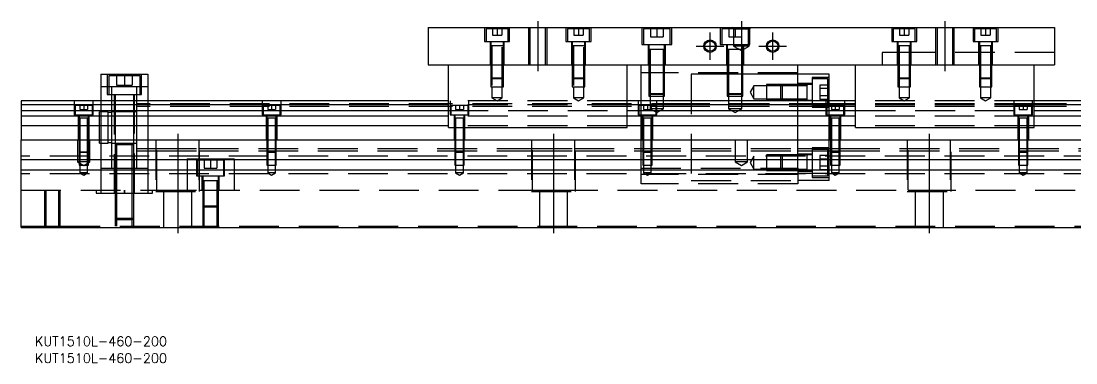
# Model space of a CAD drawing. Extents: x -14 to 669, y -277 to 102.
# Drawn here: x 0 to 336.8, y -276.5 to -167.3 of the extents above; entities that cross this region are included whole.
import ezdxf

# ---------------------------------------------------------------- set-up
doc = ezdxf.new("R2010")
doc.units = 0
doc.linetypes.add('CENTER', pattern=[50.8, 31.75, -6.35, 6.35, -6.35])
doc.linetypes.add('DASHED', pattern=[19.05, 12.7, -6.35])
doc.layers.get('0').update_dxf_attribs({"linetype": 'CONTINUOUS'})
doc.layers.add('CENTER', color=1, linetype='CENTER')
doc.styles.get("Standard").update_dxf_attribs({"font": 'txt.shx', "height": 3, "bigfont": 'bigfont.shx'})

# ---------------------------------------------------------------- blocks, each defined once
blk = doc.blocks.new('*U2')
at = {"color": 7, "linetype": 'CONTINUOUS'}
blk.add_text('KUT1510L-460-200', height=3, dxfattribs=at).set_placement((4.42, -276.51))
blk = doc.blocks.new('*U3')
at = {"color": 7, "linetype": 'CONTINUOUS'}
blk.add_text('KUT1510L-460-200', height=3, dxfattribs=at).set_placement((4.42, -271.11))

msp = doc.modelspace()

# ---------------------------------------------------------------- linework, layer by layer
at = {"color": 7, "linetype": 'CONTINUOUS'}
for p, q in [((130, -169.26), (330, -169.26)), ((130, -169.26), (130, -181.26)), ((330, -169.26), (330, -181.26)), ((201, -176.36), (200.499994, -176.36)), ((201.35, -176.36), (201, -176.36)), ((205, -176.36), (204.65, -176.36)), ((205.500006, -176.36), (205, -176.36)), ((130, -181.26), (330, -181.26)), ((136.5, -201.26), (136.5, -181.26)), ((193.5, -201.26), (193.5, -181.26)), ((198, -192.76), (198, -181.26)), ((248, -192.76), (248, -181.26)), ((266.5, -201.26), (266.5, -181.26)), ((323.5, -201.26), (323.5, -181.26)), ((25.5, -184.26), (25.5, -192.76)), ((25.5, -184.26), (40.5, -184.26)), ((40.5, -184.26), (40.5, -192.76)), ((258, -184.26), (248, -184.26)), ((258, -192.76), (258, -184.26)), ((0, -192.76), (0, -194.012272)), ((136.5, -192.76), (0, -192.76)), ((0, -194.012272), (0, -195.78668)), ((136.5, -194.012272), (0, -194.012272)), ((266.5, -192.76), (193.5, -192.76)), ((266.5, -194.012272), (193.5, -194.012272)), ((251, -192.510006), (251, -192.11)), ((460, -192.76), (323.5, -192.76)), ((460, -194.012272), (323.5, -194.012272)), ((0, -195.78668), (136.5, -195.78668)), ((0, -195.78668), (0, -197.683076)), ((136.5, -197.683076), (0, -197.683076)), ((0, -197.683076), (0, -200.737372)), ((193.5, -195.78668), (266.5, -195.78668)), ((266.5, -197.683076), (193.5, -197.683076)), ((323.5, -195.78668), (460, -195.78668)), ((460, -197.683076), (323.5, -197.683076)), ((0, -200.737372), (0, -205.26)), ((136.5, -200.737372), (0, -200.737372)), ((136.5, -201.26), (193.5, -201.26)), ((266.5, -200.737372), (193.5, -200.737372)), ((266.5, -201.26), (323.5, -201.26)), ((460, -200.737372), (323.5, -200.737372)), ((0, -205.26), (460, -205.26)), ((0, -211.56), (0, -205.26)), ((460, -211.56), (0, -211.56)), ((0, -214.96), (0, -211.56)), ((460, -214.96), (0, -214.96)), ((0, -233.26), (0, -214.96)), ((251, -214.96), (251, -214.61)), ((251, -215.010006), (251, -214.96)), ((0, -233.26), (460, -233.26))]:
    msp.add_line(p, q, dxfattribs=at)
at = {"color": 3, "linetype": 'DASHED'}
for p, q in [((148, -169.26), (148, -173.76)), ((155.5, -169.76), (148.5, -169.76)), ((148.5, -169.76), (148.5, -173.76)), ((150.5, -169.76), (150.5, -171.76)), ((150.5, -171.76), (152, -171.76)), ((152, -169.76), (152, -171.76)), ((152, -171.76), (153.5, -171.76)), ((153.5, -169.76), (153.5, -171.76)), ((155.5, -173.76), (155.5, -169.76)), ((156, -173.76), (156, -169.26)), ((162.000006, -169.26), (162.000006, -181.26)), ((162.5, -169.26), (162.5, -181.26)), ((167.5, -181.26), (167.5, -169.26)), ((167.999994, -181.26), (167.999994, -169.26)), ((174, -169.26), (174, -173.76)), ((181.5, -169.76), (174.5, -169.76)), ((174.5, -169.76), (174.5, -173.76)), ((176.5, -169.76), (176.5, -171.76)), ((176.5, -171.76), (178, -171.76)), ((178, -169.76), (178, -171.76)), ((178, -171.76), (179.5, -171.76)), ((179.5, -169.76), (179.5, -171.76)), ((181.5, -173.76), (181.5, -169.76)), ((182, -173.76), (182, -169.26)), ((198.25, -169.26), (198.25, -174.76)), ((199.5, -169.76), (198.75, -169.76)), ((198.75, -169.76), (198.75, -174.76)), ((206.5, -169.76), (199.5, -169.76)), ((201, -169.76), (201, -172.26)), ((203, -169.76), (203, -171.76)), ((203, -171.76), (203, -172.26)), ((205, -169.76), (205, -172.26)), ((207.25, -169.76), (206.5, -169.76)), ((207.25, -174.76), (207.25, -169.76)), ((207.75, -174.76), (207.75, -169.26)), ((223.25, -169.26), (223.25, -174.76)), ((232.25, -169.76), (223.75, -169.76)), ((223.75, -169.76), (223.75, -174.76)), ((226, -169.76), (226, -172.26)), ((227.5, -169.76), (227, -169.26)), ((227.5, -169.76), (227.5, -175.26)), ((227.5, -169.76), (232.5, -169.76)), ((228, -169.76), (228, -172.26)), ((230, -169.76), (230, -172.26)), ((232.25, -174.76), (232.25, -169.76)), ((232.5, -169.76), (233, -169.26)), ((232.5, -175.26), (232.5, -169.76)), ((232.75, -174.76), (232.75, -169.26)), ((278, -169.26), (278, -173.76)), ((285.5, -169.76), (278.5, -169.76)), ((278.5, -169.76), (278.5, -173.76)), ((280.5, -169.76), (280.5, -171.76)), ((280.5, -171.76), (282, -171.76)), ((282, -169.76), (282, -171.76)), ((282, -171.76), (283.5, -171.76)), ((283.5, -169.76), (283.5, -171.76)), ((285.5, -173.76), (285.5, -169.76)), ((286, -173.76), (286, -169.26)), ((292.000006, -169.26), (292.000006, -181.26)), ((292.5, -169.26), (292.5, -181.26)), ((297.5, -181.26), (297.5, -169.26)), ((297.999994, -181.26), (297.999994, -169.26)), ((304, -169.26), (304, -173.76)), ((311.5, -169.76), (304.5, -169.76)), ((304.5, -169.76), (304.5, -173.76)), ((306.5, -169.76), (306.5, -171.76)), ((306.5, -171.76), (308, -171.76)), ((308, -169.76), (308, -171.76)), ((308, -171.76), (309.5, -171.76)), ((309.5, -169.76), (309.5, -171.76)), ((311.5, -173.76), (311.5, -169.76)), ((312, -173.76), (312, -169.26)), ((148, -173.76), (156, -173.76)), ((149.75, -173.76), (149.75, -181.26)), ((150, -173.76), (150, -175.16)), ((154, -175.16), (154, -173.76)), ((154.25, -181.26), (154.25, -173.76)), ((174, -173.76), (182, -173.76)), ((175.75, -173.76), (175.75, -181.26)), ((176, -173.76), (176, -175.16)), ((180, -175.16), (180, -173.76)), ((180.25, -181.26), (180.25, -173.76)), ((198.25, -174.76), (207.75, -174.76)), ((200.25, -174.76), (200.25, -181.26)), ((200.5, -174.76), (200.5, -176.36)), ((201, -172.26), (203, -172.26)), ((203, -172.26), (205, -172.26)), ((205.5, -176.36), (205.5, -174.76)), ((205.75, -181.26), (205.75, -174.76)), ((223.25, -174.76), (232.75, -174.76)), ((225.25, -174.76), (225.25, -181.26)), ((225.5, -174.76), (225.5, -176.36)), ((226, -172.26), (228, -172.26)), ((228, -172.26), (230, -172.26)), ((230.5, -176.36), (230.5, -174.76)), ((230.75, -181.26), (230.75, -174.76)), ((278, -173.76), (286, -173.76)), ((279.75, -173.76), (279.75, -181.26)), ((280, -173.76), (280, -175.16)), ((284, -175.16), (284, -173.76)), ((284.25, -181.26), (284.25, -173.76)), ((304, -173.76), (312, -173.76)), ((305.75, -173.76), (305.75, -181.26)), ((306, -173.76), (306, -175.16)), ((310, -175.16), (310, -173.76)), ((310.25, -181.26), (310.25, -173.76)), ((150, -175.155), (150, -175.16)), ((150, -175.16), (150.216462, -175.16)), ((150.216708, -175.16), (150, -175.16)), ((150, -175.16), (150, -181.26)), ((150, -175.16), (150, -175.165)), ((153.783332, -175.16), (150.216708, -175.16)), ((150.35, -175.16), (150.35, -188.26)), ((153.65, -188.26), (153.65, -175.16)), ((154, -175.16), (153.783332, -175.16)), ((153.783538, -175.16), (154, -175.16)), ((154, -175.16), (154, -175.155)), ((154, -181.26), (154, -175.16)), ((154, -175.165), (154, -175.16)), ((176, -175.155), (176, -175.16)), ((176, -175.16), (176.216462, -175.16)), ((176.216708, -175.16), (176, -175.16)), ((176, -175.16), (176, -181.26)), ((176, -175.16), (176, -175.165)), ((179.783332, -175.16), (176.216708, -175.16)), ((176.35, -175.16), (176.35, -188.26)), ((179.65, -188.26), (179.65, -175.16)), ((180, -175.16), (179.783332, -175.16)), ((179.783538, -175.16), (180, -175.16)), ((180, -175.16), (180, -175.155)), ((180, -181.26), (180, -175.16)), ((180, -175.165), (180, -175.16)), ((200.5, -176.355), (200.5, -176.36)), ((200.757468, -176.36), (200.5, -176.36)), ((200.5, -176.36), (200.5, -181.26)), ((200.5, -176.36), (200.5, -176.365)), ((200.999654, -176.36), (200.757468, -176.36)), ((200.9, -176.36), (200.9, -181.26)), ((201.349616, -176.36), (200.999654, -176.36)), ((204.650424, -176.36), (201.349616, -176.36)), ((205.000386, -176.36), (204.650424, -176.36)), ((205, -175.16), (205, -175.155)), ((205, -175.165), (205, -175.16)), ((205.242552, -176.36), (205.000386, -176.36)), ((205.1, -181.26), (205.1, -176.36)), ((205.5, -176.36), (205.242552, -176.36)), ((205.5, -176.36), (205.5, -176.355)), ((205.5, -181.26), (205.5, -176.36)), ((205.5, -176.365), (205.5, -176.36)), ((225.5, -176.355), (225.5, -176.36)), ((225.757468, -176.36), (225.5, -176.36)), ((225.5, -176.36), (225.5, -181.26)), ((225.5, -176.36), (225.5, -176.365)), ((230.242552, -176.36), (225.757468, -176.36)), ((225.9, -176.36), (225.9, -181.26)), ((232.5, -175.26), (227.5, -175.26)), ((227.5, -175.26), (230, -176.703376)), ((230, -176.703376), (232.5, -175.26)), ((230.1, -181.26), (230.1, -176.36)), ((230.5, -176.36), (230.242552, -176.36)), ((230.5, -176.36), (230.5, -176.355)), ((230.5, -181.26), (230.5, -176.36)), ((230.5, -176.365), (230.5, -176.36)), ((285, -177.26), (275, -177.26)), ((275, -177.26), (275, -181.26)), ((280, -175.155), (280, -175.16)), ((280, -175.16), (280.216462, -175.16)), ((280.216708, -175.16), (280, -175.16)), ((280, -175.16), (280, -181.26)), ((280, -175.16), (280, -175.165)), ((283.783332, -175.16), (280.216708, -175.16)), ((280.35, -175.16), (280.35, -181.26)), ((283.65, -181.26), (283.65, -175.16)), ((284, -175.16), (283.783332, -175.16)), ((283.783538, -175.16), (284, -175.16)), ((284, -175.16), (284, -175.155)), ((284, -181.26), (284, -175.16)), ((284, -175.165), (284, -175.16)), ((330, -177.26), (285, -177.26)), ((306, -175.155), (306, -175.16)), ((306, -175.16), (306.216462, -175.16)), ((306.216708, -175.16), (306, -175.16)), ((306, -175.16), (306, -181.26)), ((306, -175.16), (306, -175.165)), ((309.783332, -175.16), (306.216708, -175.16)), ((306.35, -175.16), (306.35, -181.26)), ((309.65, -181.26), (309.65, -175.16)), ((310, -175.16), (309.783332, -175.16)), ((309.783538, -175.16), (310, -175.16)), ((310, -175.16), (310, -175.155)), ((310, -181.26), (310, -175.16)), ((310, -175.165), (310, -175.16)), ((150, -181.26), (150, -185.41)), ((150.000006, -181.26), (150.000006, -185.410006)), ((153.999994, -185.410006), (153.999994, -181.26)), ((154, -185.41), (154, -181.26)), ((176, -181.26), (176, -185.41)), ((176.000006, -181.26), (176.000006, -185.410006)), ((179.999994, -185.410006), (179.999994, -181.26)), ((180, -185.41), (180, -181.26)), ((200.5, -181.26), (200.5, -190.36)), ((200.500006, -181.26), (200.500002, -190.36)), ((200.9, -181.26), (200.9, -190.76)), ((205.1, -190.76), (205.1, -181.26)), ((205.499998, -190.36), (205.499994, -181.26)), ((205.5, -190.36), (205.5, -181.26)), ((225.5, -181.26), (225.5, -190.36)), ((225.500006, -181.26), (225.500002, -190.36)), ((225.9, -181.26), (225.9, -190.76)), ((230.1, -190.76), (230.1, -181.26)), ((230.499998, -190.36), (230.499994, -181.26)), ((230.5, -190.36), (230.5, -181.26)), ((280, -181.26), (280, -185.41)), ((280.000006, -181.26), (280.000002, -185.41)), ((280.35, -181.26), (280.35, -185.76)), ((283.65, -185.76), (283.65, -181.26)), ((283.999998, -185.41), (283.999994, -181.26)), ((284, -185.41), (284, -181.26)), ((306, -181.26), (306, -185.41)), ((306.000006, -181.26), (306.000002, -185.41)), ((306.35, -181.26), (306.35, -185.76)), ((309.65, -185.76), (309.65, -181.26)), ((309.999998, -185.41), (309.999994, -181.26)), ((310, -185.41), (310, -181.26)), ((27.5, -184.26), (27.5, -190.76)), ((38, -184.76), (28, -184.76)), ((28, -184.76), (28, -190.76)), ((30.5, -184.76), (30.5, -187.76)), ((33, -184.76), (33, -187.76)), ((35.5, -184.76), (35.5, -187.76)), ((38, -190.76), (38, -184.76)), ((38.5, -190.76), (38.5, -184.26)), ((248, -183.76), (198, -183.76)), ((214, -184.26), (214, -218.26)), ((225.5, -184.26), (214, -184.26)), ((225.9, -184.26), (225.5, -184.26)), ((230.1, -184.26), (225.9, -184.26)), ((230.5, -184.26), (230.1, -184.26)), ((241.5, -184.26), (230.5, -184.26)), ((248, -184.26), (241.5, -184.26)), ((29, -188.26), (25.5, -188.26)), ((29, -190.76), (29, -188.26)), ((37, -188.26), (29, -188.26)), ((30.5, -187.76), (33, -187.76)), ((33, -187.76), (35.5, -187.76)), ((37, -190.76), (37, -188.26)), ((40.5, -188.26), (37, -188.26)), ((150, -185.41), (154, -185.41)), ((150, -185.41), (150.35, -185.76)), ((150.000006, -185.410006), (150.000006, -188.26)), ((150.000006, -188.26), (153.999994, -188.26)), ((153.65, -185.76), (150.35, -185.76)), ((150.35, -188.26), (150.35, -191.76)), ((153.65, -185.76), (154, -185.41)), ((153.65, -191.76), (153.65, -188.26)), ((153.999994, -188.26), (153.999994, -185.410006)), ((176, -185.41), (180, -185.41)), ((176, -185.41), (176.35, -185.76)), ((176.000006, -185.410006), (176.000006, -188.26)), ((176.000006, -188.26), (179.999994, -188.26)), ((179.65, -185.76), (176.35, -185.76)), ((176.35, -188.26), (176.35, -191.76)), ((179.65, -185.76), (180, -185.41)), ((179.65, -191.76), (179.65, -188.26)), ((179.999994, -188.26), (179.999994, -185.410006)), ((234, -187.91), (232.787564, -190.01)), ((234, -192.11), (234, -187.91)), ((238, -187.91), (234, -187.91)), ((238, -187.510006), (238, -192.509994)), ((241.5, -187.510006), (238, -187.510006)), ((242.6, -187.91), (238, -187.91)), ((242.999994, -187.510006), (241.5, -187.510006)), ((243, -187.51), (242.6, -187.91)), ((242.6, -192.11), (242.6, -187.91)), ((248, -187.91), (242.6, -187.91)), ((248, -187.510006), (242.999994, -187.510006)), ((243, -187.51), (243, -192.51)), ((248, -187.51), (243, -187.51)), ((252.6, -187.26), (248, -187.26)), ((251.005, -187.51), (248, -187.51)), ((251, -187.91), (248, -187.91)), ((252.6, -187.51), (250.995, -187.51)), ((251, -187.51), (251, -187.767448)), ((251, -187.767468), (251, -187.51)), ((251, -187.51), (251, -187.767448)), ((251, -187.767468), (251, -187.51)), ((251, -189.859954), (251, -187.767468)), ((252.6, -185.26), (252.6, -194.76)), ((258, -185.26), (252.6, -185.26)), ((257.6, -185.76), (252.6, -185.76)), ((255.35, -185.76), (255.000006, -185.76)), ((255.1, -187.700598), (255.1, -188.8553)), ((257.6, -187.700598), (255.1, -187.700598)), ((257.6, -194.26), (257.6, -185.76)), ((280, -185.41), (284, -185.41)), ((280, -185.41), (280.35, -185.76)), ((280.000002, -185.41), (280.000006, -188.26)), ((280.000006, -188.26), (283.999994, -188.26)), ((283.65, -185.76), (280.35, -185.76)), ((280.35, -185.76), (280.35, -188.26)), ((280.35, -188.26), (280.35, -191.76)), ((283.65, -185.76), (284, -185.41)), ((283.65, -188.26), (283.65, -185.76)), ((283.65, -191.76), (283.65, -188.26)), ((283.999994, -188.26), (283.999998, -185.41)), ((306, -185.41), (310, -185.41)), ((306, -185.41), (306.35, -185.76)), ((306.000002, -185.41), (306.000006, -188.26)), ((306.000006, -188.26), (309.999994, -188.26)), ((309.65, -185.76), (306.35, -185.76)), ((306.35, -185.76), (306.35, -188.26)), ((306.35, -188.26), (306.35, -191.76)), ((309.65, -185.76), (310, -185.41)), ((309.65, -188.26), (309.65, -185.76)), ((309.65, -191.76), (309.65, -188.26)), ((309.999994, -188.26), (309.999998, -185.41)), ((27.5, -190.76), (38.5, -190.76)), ((29, -192.76), (29, -190.76)), ((29.75, -190.76), (29.75, -222.26)), ((30, -190.76), (30, -192.76)), ((36, -192.76), (36, -190.76)), ((36.25, -222.26), (36.25, -190.76)), ((37, -192.76), (37, -190.76)), ((153.65, -191.76), (150.35, -191.76)), ((150.35, -191.76), (152, -192.712628)), ((152, -192.712628), (153.65, -191.76)), ((179.65, -191.76), (176.35, -191.76)), ((176.35, -191.76), (178, -192.712628)), ((178, -192.712628), (179.65, -191.76)), ((200.5, -190.36), (205.5, -190.36)), ((200.5, -190.36), (200.9, -190.76)), ((200.500002, -190.36), (200.500006, -191.26)), ((200.500006, -191.26), (205.499994, -191.26)), ((205.1, -190.76), (200.9, -190.76)), ((200.9, -190.76), (200.9, -191.26)), ((200.9, -191.26), (200.9, -195.26)), ((205.1, -190.76), (205.5, -190.36)), ((205.1, -191.26), (205.1, -190.76)), ((205.1, -195.26), (205.1, -191.26)), ((205.499994, -191.26), (205.499998, -190.36)), ((225.5, -190.36), (230.5, -190.36)), ((225.5, -190.36), (225.9, -190.76)), ((225.500002, -190.36), (225.500006, -191.26)), ((225.500006, -191.26), (230.499994, -191.26)), ((230.1, -190.76), (225.9, -190.76)), ((225.9, -190.76), (225.9, -191.26)), ((225.9, -191.26), (225.9, -195.26)), ((230.1, -190.76), (230.5, -190.36)), ((230.1, -191.26), (230.1, -190.76)), ((230.1, -195.26), (230.1, -191.26)), ((230.499994, -191.26), (230.499998, -190.36)), ((232.787564, -190.01), (234, -192.11)), ((251, -192.252552), (251, -189.859954)), ((255.1, -188.8553), (255.1, -191.1647)), ((257.6, -188.8553), (255.1, -188.8553)), ((257.6, -191.1647), (255.1, -191.1647)), ((255.1, -191.1647), (255.1, -192.319402)), ((283.65, -191.76), (280.35, -191.76)), ((280.35, -191.76), (282, -192.712628)), ((282, -192.712628), (283.65, -191.76)), ((309.65, -191.76), (306.35, -191.76)), ((306.35, -191.76), (308, -192.712628)), ((308, -192.712628), (309.65, -191.76)), ((17, -192.76), (17, -197.26)), ((22.75, -194.26), (17.25, -194.26)), ((17.25, -194.26), (17.25, -197.26)), ((18.75, -194.26), (18.75, -195.56)), ((20, -194.26), (20, -195.56)), ((21.25, -194.26), (21.25, -195.56)), ((22.75, -197.26), (22.75, -194.26)), ((23, -197.26), (23, -192.76)), ((25.5, -192.76), (25.5, -205.26)), ((29, -201.26), (29, -192.76)), ((30, -192.76), (30, -205.26)), ((36, -205.26), (36, -192.76)), ((37, -201.26), (37, -192.76)), ((40.5, -193.76), (37, -193.76)), ((40.5, -194.51), (37, -194.51)), ((40.5, -192.76), (40.5, -205.26)), ((136.5, -193.76), (40.5, -193.76)), ((136.5, -194.51), (40.5, -194.51)), ((77, -192.76), (77, -197.26)), ((82.75, -194.26), (77.25, -194.26)), ((77.25, -194.26), (77.25, -197.26)), ((78.75, -194.26), (78.75, -195.56)), ((80, -194.26), (80, -195.56)), ((81.25, -194.26), (81.25, -195.56)), ((82.75, -197.26), (82.75, -194.26)), ((83, -197.26), (83, -192.76)), ((193.5, -192.76), (136.5, -192.76)), ((214, -193.76), (136.5, -193.76)), ((193.5, -194.012272), (136.5, -194.012272)), ((214, -194.51), (136.5, -194.51)), ((137, -192.76), (137, -197.26)), ((142.75, -194.26), (137.25, -194.26)), ((137.25, -194.26), (137.25, -197.26)), ((138.75, -194.26), (138.75, -195.56)), ((140, -194.26), (140, -195.56)), ((141.25, -194.26), (141.25, -195.56)), ((142.75, -197.26), (142.75, -194.26)), ((143, -197.26), (143, -192.76)), ((197, -192.76), (197, -197.26)), ((202.75, -194.26), (197.25, -194.26)), ((197.25, -194.26), (197.25, -197.26)), ((198, -197.26), (198, -192.76)), ((198.75, -194.26), (198.75, -195.56)), ((200, -194.26), (200, -195.56)), ((205.1, -195.26), (200.9, -195.26)), ((200.9, -195.26), (203, -196.472436)), ((201.25, -194.26), (201.25, -195.56)), ((202.75, -197.26), (202.75, -194.26)), ((203, -197.26), (203, -192.76)), ((203, -196.472436), (205.1, -195.26)), ((258, -193.76), (214, -193.76)), ((258, -194.51), (214, -194.51)), ((230.1, -195.26), (225.9, -195.26)), ((225.9, -195.26), (228, -196.472436)), ((228, -196.472436), (230.1, -195.26)), ((234, -192.11), (238, -192.11)), ((238, -192.11), (242.6, -192.11)), ((238, -192.509994), (243, -192.509994)), ((242.6, -192.11), (243, -192.51)), ((242.6, -192.11), (248, -192.11)), ((243, -192.509994), (248, -192.509994)), ((243, -192.51), (248, -192.509998)), ((248, -192.11), (251, -192.11)), ((248, -192.509998), (251.005, -192.51)), ((248, -201.26), (248, -192.76)), ((250.995, -192.51), (252.6, -192.51)), ((251, -192.51), (251, -192.252552)), ((252.6, -194.26), (257.6, -194.26)), ((252.6, -194.76), (258, -194.76)), ((257.6, -192.319402), (255.1, -192.319402)), ((257, -192.76), (257, -197.26)), ((262.75, -194.26), (257.25, -194.26)), ((257.25, -194.26), (257.25, -197.26)), ((258, -197.26), (258, -192.76)), ((323.5, -193.76), (258, -193.76)), ((323.5, -194.51), (258, -194.51)), ((258.75, -194.26), (258.75, -195.56)), ((260, -194.26), (260, -195.56)), ((261.25, -194.26), (261.25, -195.56)), ((262.75, -197.26), (262.75, -194.26)), ((263, -197.26), (263, -192.76)), ((323.5, -192.76), (266.5, -192.76)), ((323.5, -194.012272), (266.5, -194.012272)), ((317, -192.76), (317, -197.26)), ((322.75, -194.26), (317.25, -194.26)), ((317.25, -194.26), (317.25, -197.26)), ((318.75, -194.26), (318.75, -195.56)), ((320, -194.26), (320, -195.56)), ((321.25, -194.26), (321.25, -195.56)), ((322.75, -197.26), (322.75, -194.26)), ((323, -197.26), (323, -192.76)), ((410, -193.76), (323.5, -193.76)), ((410, -194.51), (323.5, -194.51)), ((17, -197.26), (23, -197.26)), ((18.25, -197.26), (18.25, -205.26)), ((19.998804, -198.26), (18.499994, -198.26)), ((21.500006, -198.26), (18.499994, -198.26)), ((18.5, -197.26), (18.5, -198.26)), ((18.5, -198.255), (18.5, -198.26)), ((18.624678, -198.26), (18.5, -198.26)), ((18.5, -198.26), (18.5, -198.265)), ((18.5, -198.26), (18.5, -205.26)), ((19.998804, -198.26), (18.624678, -198.26)), ((18.75, -195.56), (20, -195.56)), ((18.75, -198.26), (18.75, -205.26)), ((21.500006, -198.26), (19.998804, -198.26)), ((21.37533, -198.26), (19.998804, -198.26)), ((20, -195.56), (21.25, -195.56)), ((21.25, -205.26), (21.25, -198.26)), ((21.5, -198.26), (21.37533, -198.26)), ((21.5, -198.26), (21.5, -197.26)), ((21.5, -198.26), (21.5, -198.255)), ((21.5, -198.265), (21.5, -198.26)), ((21.5, -205.26), (21.5, -198.26)), ((21.75, -205.26), (21.75, -197.26)), ((25, -201.26), (25, -196.26)), ((25.5, -196.26), (25, -196.26)), ((27.85, -196.26), (25.5, -196.26)), ((27.85, -201.26), (27.85, -196.26)), ((29, -196.46), (27.85, -196.46)), ((30, -196.26), (29, -196.26)), ((36, -196.26), (30, -196.26)), ((37, -196.26), (36, -196.26)), ((77, -197.26), (83, -197.26)), ((78.25, -197.26), (78.25, -205.26)), ((79.998804, -198.26), (78.499994, -198.26)), ((81.500006, -198.26), (78.499994, -198.26)), ((78.5, -197.26), (78.5, -198.26)), ((78.5, -198.255), (78.5, -198.26)), ((78.624678, -198.26), (78.5, -198.26)), ((78.5, -198.26), (78.5, -198.265)), ((78.5, -198.26), (78.5, -205.26)), ((79.998804, -198.26), (78.624678, -198.26)), ((78.75, -195.56), (80, -195.56)), ((78.75, -198.26), (78.75, -205.26)), ((81.500006, -198.26), (79.998804, -198.26)), ((81.37533, -198.26), (79.998804, -198.26)), ((80, -195.56), (81.25, -195.56)), ((81.25, -205.26), (81.25, -198.26)), ((81.5, -198.26), (81.37533, -198.26)), ((81.5, -198.26), (81.5, -197.26)), ((81.5, -198.26), (81.5, -198.255)), ((81.5, -198.265), (81.5, -198.26)), ((81.5, -205.26), (81.5, -198.26)), ((81.75, -205.26), (81.75, -197.26)), ((136.5, -195.78668), (193.5, -195.78668)), ((193.5, -197.683076), (136.5, -197.683076)), ((137, -197.26), (143, -197.26)), ((138.25, -197.26), (138.25, -205.26)), ((139.998804, -198.26), (138.499994, -198.26)), ((141.500006, -198.26), (138.499994, -198.26)), ((138.5, -197.26), (138.5, -198.26)), ((138.5, -198.255), (138.5, -198.26)), ((138.624678, -198.26), (138.5, -198.26)), ((138.5, -198.26), (138.5, -198.265)), ((138.5, -198.26), (138.5, -205.26)), ((139.998804, -198.26), (138.624678, -198.26)), ((138.75, -195.56), (140, -195.56)), ((138.75, -198.26), (138.75, -205.26)), ((141.500006, -198.26), (139.998804, -198.26)), ((141.37533, -198.26), (139.998804, -198.26)), ((140, -195.56), (141.25, -195.56)), ((141.25, -205.26), (141.25, -198.26)), ((141.5, -198.26), (141.37533, -198.26)), ((141.5, -198.26), (141.5, -197.26)), ((141.5, -198.26), (141.5, -198.255)), ((141.5, -198.265), (141.5, -198.26)), ((141.5, -205.26), (141.5, -198.26)), ((141.75, -205.26), (141.75, -197.26)), ((197, -197.26), (203, -197.26)), ((198, -201.26), (198, -197.26)), ((198.25, -197.26), (198.25, -205.26)), ((199.998804, -198.26), (198.499994, -198.26)), ((201.500006, -198.26), (198.499994, -198.26)), ((198.5, -197.26), (198.5, -198.26)), ((198.5, -198.255), (198.5, -198.26)), ((198.624678, -198.26), (198.5, -198.26)), ((198.5, -198.26), (198.5, -198.265)), ((198.5, -198.26), (198.5, -205.26)), ((199.998804, -198.26), (198.624678, -198.26)), ((198.75, -195.56), (200, -195.56)), ((198.75, -198.26), (198.75, -205.26)), ((201.500006, -198.26), (199.998804, -198.26)), ((201.37533, -198.26), (199.998804, -198.26)), ((200, -195.56), (201.25, -195.56)), ((201.25, -205.26), (201.25, -198.26)), ((201.5, -198.26), (201.37533, -198.26)), ((201.5, -198.26), (201.5, -197.26)), ((201.5, -198.26), (201.5, -198.255)), ((201.5, -198.265), (201.5, -198.26)), ((201.5, -205.26), (201.5, -198.26)), ((201.75, -205.26), (201.75, -197.26)), ((257, -197.26), (263, -197.26)), ((258, -201.26), (258, -197.26)), ((258.25, -197.26), (258.25, -205.26)), ((259.998804, -198.26), (258.499994, -198.26)), ((261.500006, -198.26), (258.499994, -198.26)), ((258.5, -197.26), (258.5, -198.26)), ((258.5, -198.255), (258.5, -198.26)), ((258.624678, -198.26), (258.5, -198.26)), ((258.5, -198.26), (258.5, -198.265)), ((258.5, -198.26), (258.5, -205.26)), ((259.998804, -198.26), (258.624678, -198.26)), ((258.75, -195.56), (260, -195.56)), ((258.75, -198.26), (258.75, -205.26)), ((261.500006, -198.26), (259.998804, -198.26)), ((261.37533, -198.26), (259.998804, -198.26)), ((260, -195.56), (261.25, -195.56)), ((261.25, -205.26), (261.25, -198.26)), ((261.5, -198.26), (261.37533, -198.26)), ((261.5, -198.26), (261.5, -197.26)), ((261.5, -198.26), (261.5, -198.255)), ((261.5, -198.265), (261.5, -198.26)), ((261.5, -205.26), (261.5, -198.26)), ((261.75, -205.26), (261.75, -197.26)), ((266.5, -195.78668), (323.5, -195.78668)), ((323.5, -197.683076), (266.5, -197.683076)), ((317, -197.26), (323, -197.26)), ((318.25, -197.26), (318.25, -205.26)), ((319.998804, -198.26), (318.499994, -198.26)), ((321.500006, -198.26), (318.499994, -198.26)), ((318.5, -197.26), (318.5, -198.26)), ((318.5, -198.255), (318.5, -198.26)), ((318.624678, -198.26), (318.5, -198.26)), ((318.5, -198.26), (318.5, -198.265)), ((318.5, -198.26), (318.5, -205.26)), ((319.998804, -198.26), (318.624678, -198.26)), ((318.75, -195.56), (320, -195.56)), ((318.75, -198.26), (318.75, -205.26)), ((321.500006, -198.26), (319.998804, -198.26)), ((321.37533, -198.26), (319.998804, -198.26)), ((320, -195.56), (321.25, -195.56)), ((321.25, -205.26), (321.25, -198.26)), ((321.5, -198.26), (321.37533, -198.26)), ((321.5, -198.26), (321.5, -197.26)), ((321.5, -198.26), (321.5, -198.255)), ((321.5, -198.265), (321.5, -198.26)), ((321.5, -205.26), (321.5, -198.26)), ((321.75, -205.26), (321.75, -197.26)), ((25, -205.26), (25, -201.26)), ((27.85, -205.26), (27.85, -201.26)), ((29, -205.26), (29, -201.26)), ((37, -205.26), (37, -201.26)), ((193.5, -200.737372), (136.5, -200.737372)), ((198, -205.26), (198, -201.26)), ((248, -205.26), (248, -201.26)), ((258, -205.26), (258, -201.26)), ((323.5, -200.737372), (266.5, -200.737372)), ((18, -205.26), (18, -212.26)), ((18.5, -205.26), (18.5, -209.01)), ((18.500006, -205.26), (18.500002, -209.01)), ((18.75, -205.26), (18.75, -209.26)), ((21.25, -209.26), (21.25, -205.26)), ((21.499998, -209.01), (21.499994, -205.26)), ((21.5, -209.01), (21.5, -205.26)), ((22, -212.26), (22, -205.26)), ((25, -206.26), (25, -205.26)), ((25.5, -205.26), (25.5, -211.56)), ((27.85, -206.26), (27.85, -205.26)), ((29, -211.56), (29, -205.26)), ((30, -205.26), (30, -206.76)), ((36, -206.76), (36, -205.26)), ((37, -211.56), (37, -205.26)), ((40.5, -205.26), (40.5, -211.56)), ((43, -205.26), (43, -221.76)), ((43.291796, -221.26), (43.291796, -205.26)), ((56.708204, -205.26), (56.708204, -221.26)), ((57, -221.76), (57, -205.26)), ((78.5, -205.26), (78.5, -209.01)), ((78.500006, -205.26), (78.500002, -209.01)), ((78.75, -205.26), (78.75, -209.26)), ((81.25, -209.26), (81.25, -205.26)), ((81.499998, -209.01), (81.499994, -205.26)), ((81.5, -209.01), (81.5, -205.26)), ((138.5, -205.26), (138.5, -209.01)), ((138.500006, -205.26), (138.500002, -209.01)), ((138.75, -205.26), (138.75, -209.26)), ((141.25, -209.26), (141.25, -205.26)), ((141.499998, -209.01), (141.499994, -205.26)), ((141.5, -209.01), (141.5, -205.26)), ((163, -205.26), (163, -221.76)), ((163.291796, -221.26), (163.291796, -205.26)), ((176.708204, -205.26), (176.708204, -221.26)), ((177, -221.76), (177, -205.26)), ((198, -211.56), (198, -205.26)), ((198.5, -205.26), (198.5, -209.01)), ((198.500006, -205.26), (198.500002, -209.01)), ((198.75, -205.26), (198.75, -209.26)), ((201.25, -209.26), (201.25, -205.26)), ((201.499998, -209.01), (201.499994, -205.26)), ((201.5, -209.01), (201.5, -205.26)), ((228, -205.26), (228, -212.26)), ((232, -212.26), (232, -205.26)), ((248, -211.56), (248, -205.26)), ((258, -211.56), (258, -205.26)), ((258.5, -205.26), (258.5, -209.01)), ((258.500006, -205.26), (258.500002, -209.01)), ((258.75, -205.26), (258.75, -209.26)), ((261.25, -209.26), (261.25, -205.26)), ((261.499998, -209.01), (261.499994, -205.26)), ((261.5, -209.01), (261.5, -205.26)), ((283, -205.26), (283, -221.76)), ((283.291796, -221.26), (283.291796, -205.26)), ((296.708204, -205.26), (296.708204, -221.26)), ((297, -221.76), (297, -205.26)), ((318.5, -205.26), (318.5, -209.01)), ((318.500006, -205.26), (318.500002, -209.01)), ((318.75, -205.26), (318.75, -209.26)), ((321.25, -209.26), (321.25, -205.26)), ((321.499998, -209.01), (321.499994, -205.26)), ((321.5, -209.01), (321.5, -205.26)), ((25, -206.26), (25.5, -206.26)), ((25.5, -206.26), (27.85, -206.26)), ((27.85, -206.06), (29, -206.06)), ((29, -206.26), (30, -206.26)), ((30, -206.26), (36, -206.26)), ((30, -206.755), (30, -206.76)), ((30.349602, -206.76), (30, -206.76)), ((30, -206.76), (30, -211.56)), ((30, -206.76), (30, -206.765)), ((35.65035, -206.76), (30.349602, -206.76)), ((30.5, -206.76), (30.5, -211.56)), ((35.5, -211.56), (35.5, -206.76)), ((36, -206.76), (35.65035, -206.76)), ((36, -206.26), (37, -206.26)), ((36, -206.76), (36, -206.755)), ((36, -211.56), (36, -206.76)), ((36, -206.765), (36, -206.76)), ((37, -208.01), (40.5, -208.01)), ((37, -208.76), (40.5, -208.76)), ((40.5, -208.01), (43.291796, -208.01)), ((40.5, -208.76), (43.291796, -208.76)), ((43.291796, -208.01), (56.708204, -208.01)), ((43.291796, -208.76), (56.708204, -208.76)), ((56.708204, -208.01), (163.291796, -208.01)), ((56.708204, -208.76), (163.291796, -208.76)), ((163.291796, -208.01), (176.708204, -208.01)), ((163.291796, -208.76), (176.708204, -208.76)), ((176.708204, -208.01), (198, -208.01)), ((176.708204, -208.76), (198, -208.76)), ((198, -208.01), (214, -208.01)), ((198, -208.76), (214, -208.76)), ((214, -208.01), (248, -208.01)), ((214, -208.759994), (248, -208.759994)), ((214, -208.76), (248, -208.76)), ((248, -208.01), (258, -208.01)), ((248, -208.759994), (252.6, -208.759994)), ((248, -208.76), (252.6, -208.76)), ((252.6, -207.76), (252.6, -217.26)), ((258, -207.76), (252.6, -207.76)), ((257.6, -208.26), (252.6, -208.26)), ((252.6, -208.759994), (257.6, -208.759994)), ((252.6, -208.76), (257.6, -208.76)), ((257.6, -211.56), (257.6, -208.26)), ((257.6, -208.759994), (258, -208.759994)), ((257.6, -208.76), (258, -208.76)), ((258, -208.01), (258.5, -208.01)), ((258, -208.76), (258.5, -208.76)), ((258.5, -208.01), (258.75, -208.01)), ((258.5, -208.76), (258.75, -208.76)), ((258.75, -208.01), (261.25, -208.01)), ((258.75, -208.76), (261.25, -208.76)), ((261.25, -208.01), (261.5, -208.01)), ((261.25, -208.76), (261.5, -208.76)), ((261.5, -208.01), (403.291796, -208.01)), ((261.5, -208.76), (403.291796, -208.76)), ((460, -210.41), (0, -210.41)), ((18.5, -209.01), (21.5, -209.01)), ((18.5, -209.01), (18.75, -209.26)), ((18.500002, -209.01), (18.500006, -211.56)), ((18.500006, -211.56), (18.500006, -213.26)), ((21.25, -209.26), (18.75, -209.26)), ((18.75, -209.26), (18.75, -213.26)), ((21.25, -209.26), (21.5, -209.01)), ((21.25, -213.26), (21.25, -209.26)), ((21.499994, -211.56), (21.499998, -209.01)), ((21.499994, -213.26), (21.499994, -211.56)), ((25.5, -211.56), (25.5, -214.96)), ((29, -214.26), (29, -211.56)), ((30, -211.56), (30, -214.96)), ((30.5, -211.56), (30.5, -214.96)), ((35.5, -214.96), (35.5, -211.56)), ((36, -214.96), (36, -211.56)), ((37, -214.26), (37, -211.56)), ((40.5, -211.56), (40.5, -214.96)), ((53, -211.26), (56.708204, -211.26)), ((53, -211.26), (53, -211.56)), ((53, -211.56), (53, -214.96)), ((56, -211.26), (56, -216.76)), ((56.708204, -211.76), (56.25, -211.76)), ((56.25, -211.76), (56.25, -214.96)), ((56.708204, -211.26), (68, -211.26)), ((64.75, -211.76), (56.708204, -211.76)), ((58.5, -211.76), (58.5, -214.26)), ((60.5, -211.76), (60.5, -214.26)), ((62.5, -211.76), (62.5, -214.26)), ((64.75, -214.96), (64.75, -211.76)), ((65, -216.76), (65, -211.26)), ((68, -211.26), (68, -211.56)), ((68, -211.56), (68, -214.96)), ((78.5, -209.01), (81.5, -209.01)), ((78.5, -209.01), (78.75, -209.26)), ((78.500002, -209.01), (78.500006, -211.56)), ((78.500006, -211.56), (78.500006, -213.26)), ((81.25, -209.26), (78.75, -209.26)), ((78.75, -209.26), (78.75, -213.26)), ((81.25, -209.26), (81.5, -209.01)), ((81.25, -213.26), (81.25, -209.26)), ((81.499994, -211.56), (81.499998, -209.01)), ((81.499994, -213.26), (81.499994, -211.56)), ((138.5, -209.01), (141.5, -209.01)), ((138.5, -209.01), (138.75, -209.26)), ((138.500002, -209.01), (138.500006, -211.56)), ((138.500006, -211.56), (138.500006, -213.26)), ((141.25, -209.26), (138.75, -209.26)), ((138.75, -209.26), (138.75, -213.26)), ((141.25, -209.26), (141.5, -209.01)), ((141.25, -213.26), (141.25, -209.26)), ((141.499994, -211.56), (141.499998, -209.01)), ((141.499994, -213.26), (141.499994, -211.56)), ((198, -214.26), (198, -211.56)), ((198.5, -209.01), (201.5, -209.01)), ((198.5, -209.01), (198.75, -209.26)), ((198.500002, -209.01), (198.500006, -211.56)), ((198.500006, -211.56), (198.500006, -213.26)), ((201.25, -209.26), (198.75, -209.26)), ((198.75, -209.26), (198.75, -213.26)), ((201.25, -209.26), (201.5, -209.01)), ((201.25, -213.26), (201.25, -209.26)), ((201.499994, -211.56), (201.499998, -209.01)), ((201.499994, -213.26), (201.499994, -211.56)), ((234, -210.41), (232.787564, -212.51)), ((234, -214.61), (234, -210.41)), ((238, -210.010006), (238, -215.009994)), ((243, -210.010006), (238, -210.010006)), ((243, -210.01), (242.6, -210.41)), ((242.6, -214.61), (242.6, -210.41)), ((243, -210.01), (243, -215.01)), ((248, -210.01), (243, -210.01)), ((248, -210.010006), (243, -210.010006)), ((252.6, -209.76), (248, -209.76)), ((251.005, -210.01), (248, -210.01)), ((248, -214.26), (248, -211.56)), ((252.6, -210.01), (250.995, -210.01)), ((251, -210.01), (251, -210.267448)), ((251, -210.267468), (251, -210.01)), ((251, -210.01), (251, -210.267448)), ((251, -210.267468), (251, -210.01)), ((251, -211.55994), (251, -210.267468)), ((251, -212.359954), (251, -211.55994)), ((255.1, -210.200598), (255.1, -211.3553)), ((257.6, -210.200598), (255.1, -210.200598)), ((257.6, -211.3553), (255.1, -211.3553)), ((255.1, -211.3553), (255.1, -213.6647)), ((257.6, -214.96), (257.6, -211.56)), ((258, -214.96), (258, -211.56)), ((258.5, -209.01), (261.5, -209.01)), ((258.5, -209.01), (258.75, -209.26)), ((258.500002, -209.01), (258.500006, -211.56)), ((258.500006, -211.56), (258.500006, -213.26)), ((261.25, -209.26), (258.75, -209.26)), ((258.75, -209.26), (258.75, -213.26)), ((261.25, -209.26), (261.5, -209.01)), ((261.25, -213.26), (261.25, -209.26)), ((261.499994, -211.56), (261.499998, -209.01)), ((261.499994, -213.26), (261.499994, -211.56)), ((318.5, -209.01), (321.5, -209.01)), ((318.5, -209.01), (318.75, -209.26)), ((318.500002, -209.01), (318.500006, -211.56)), ((318.500006, -211.56), (318.500006, -213.26)), ((321.25, -209.26), (318.75, -209.26)), ((318.75, -209.26), (318.75, -213.26)), ((321.25, -209.26), (321.5, -209.01)), ((321.25, -213.26), (321.25, -209.26)), ((321.499994, -211.56), (321.499998, -209.01)), ((321.499994, -213.26), (321.499994, -211.56)), ((22, -212.26), (18, -212.26)), ((18, -212.26), (20, -213.4147)), ((18.500006, -213.26), (21.499994, -213.26)), ((18.75, -213.26), (18.75, -215.76)), ((20, -213.4147), (22, -212.26)), ((21.25, -215.76), (21.25, -213.26)), ((25.5, -214.26), (29, -214.26)), ((25.5, -214.96), (25.5, -222.26)), ((29, -214.26), (30, -214.26)), ((30, -214.26), (30.5, -214.26)), ((30, -214.96), (30, -222.26)), ((30.5, -214.26), (35.5, -214.26)), ((30.5, -214.96), (30.5, -222.26)), ((35.5, -214.26), (36, -214.26)), ((35.5, -222.26), (35.5, -214.96)), ((36, -214.26), (37, -214.26)), ((36, -222.26), (36, -214.96)), ((37, -214.26), (40.5, -214.26)), ((40.5, -214.96), (40.5, -222.26)), ((53, -214.96), (53, -221.26)), ((56.25, -214.96), (56.25, -216.76)), ((58.5, -214.26), (60.5, -214.26)), ((60.5, -214.26), (62.5, -214.26)), ((64.75, -216.76), (64.75, -214.96)), ((68, -214.96), (68, -221.26)), ((78.500006, -213.26), (81.499994, -213.26)), ((78.75, -213.26), (78.75, -215.76)), ((81.25, -215.76), (81.25, -213.26)), ((138.500006, -213.26), (141.499994, -213.26)), ((138.75, -213.26), (138.75, -215.76)), ((141.25, -215.76), (141.25, -213.26)), ((198, -214.26), (248, -214.26)), ((198, -214.96), (198, -214.26)), ((198, -219.26), (198, -214.96)), ((198.500006, -213.26), (201.499994, -213.26)), ((198.75, -213.26), (198.75, -215.76)), ((201.25, -215.76), (201.25, -213.26)), ((232, -212.26), (228, -212.26)), ((228, -212.26), (230, -213.4147)), ((230, -213.4147), (232, -212.26)), ((232.787564, -212.51), (234, -214.61)), ((234, -214.61), (238, -214.61)), ((238, -214.61), (242.6, -214.61)), ((238, -215.009994), (243, -215.009994)), ((242.6, -214.61), (248, -214.61)), ((242.6, -214.61), (243, -215.01)), ((243, -215.009994), (248, -215.009994)), ((243, -215.01), (248, -215.009998)), ((248, -214.26), (248, -214.96)), ((248, -214.61), (251, -214.61)), ((248, -214.96), (248, -219.26)), ((248, -215.009998), (251.005, -215.01)), ((248, -215.26), (252.6, -215.26)), ((250.995, -215.01), (252.6, -215.01)), ((251, -214.752552), (251, -212.359954)), ((251, -214.96059), (251, -214.752552)), ((251, -215.01), (251, -214.96059)), ((255.1, -213.6647), (255.1, -214.819402)), ((257.6, -213.6647), (255.1, -213.6647)), ((257.6, -214.819402), (255.1, -214.819402)), ((257.6, -216.76), (257.6, -214.96)), ((258, -215.956938), (258, -214.96)), ((258.500006, -213.26), (261.499994, -213.26)), ((258.75, -213.26), (258.75, -215.76)), ((261.25, -215.76), (261.25, -213.26)), ((318.500006, -213.26), (321.499994, -213.26)), ((318.75, -213.26), (318.75, -215.76)), ((321.25, -215.76), (321.25, -213.26)), ((460, -216.11), (0, -216.11)), ((21.25, -215.76), (18.75, -215.76)), ((18.75, -215.76), (20, -216.481688)), ((20, -216.481688), (21.25, -215.76)), ((56, -216.76), (65, -216.76)), ((57.75, -216.76), (57.75, -221.26)), ((58, -216.76), (58, -218.365)), ((58, -218.355), (58, -221.26)), ((58, -218.36), (58.257448, -218.36)), ((58.257468, -218.36), (58, -218.36)), ((62.742552, -218.36), (58.257468, -218.36)), ((58.4, -218.36), (58.4, -221.26)), ((62.6, -221.26), (62.6, -218.36)), ((63, -218.36), (62.742552, -218.36)), ((62.742602, -218.36), (63, -218.36)), ((63, -218.365), (63, -216.76)), ((63, -221.26), (63, -218.355)), ((63.25, -221.26), (63.25, -216.76)), ((81.25, -215.76), (78.75, -215.76)), ((78.75, -215.76), (80, -216.481688)), ((80, -216.481688), (81.25, -215.76)), ((141.25, -215.76), (138.75, -215.76)), ((138.75, -215.76), (140, -216.481688)), ((140, -216.481688), (141.25, -215.76)), ((248, -216.268332), (198, -216.268332)), ((201.25, -215.76), (198.75, -215.76)), ((198.75, -215.76), (200, -216.481688)), ((200, -216.481688), (201.25, -215.76)), ((214, -218.26), (248, -218.26)), ((258, -215.956938), (248, -215.956938)), ((258, -218.26), (248, -218.26)), ((252.6, -216.76), (257.6, -216.76)), ((252.6, -217.26), (258, -217.26)), ((258, -218.26), (258, -215.956938)), ((261.25, -215.76), (258.75, -215.76)), ((258.75, -215.76), (260, -216.481688)), ((260, -216.481688), (261.25, -215.76)), ((321.25, -215.76), (318.75, -215.76)), ((318.75, -215.76), (320, -216.481688)), ((320, -216.481688), (321.25, -215.76)), ((0, -221.26), (403.291796, -221.26)), ((7.500006, -221.26), (7.500006, -232.76)), ((7.9, -221.26), (7.9, -232.76)), ((12.1, -232.76), (12.1, -221.26)), ((12.499994, -232.76), (12.499994, -221.26)), ((24, -221.26), (24, -222.26)), ((24, -222.26), (33, -222.26)), ((30, -222.26), (30, -230.26)), ((30.000006, -222.26), (30.000006, -230.260006)), ((30.5, -222.26), (30.5, -230.76)), ((33, -221.26), (33, -222.26)), ((33, -222.26), (33, -221.26)), ((33, -222.26), (42, -222.26)), ((35.5, -230.76), (35.5, -222.26)), ((35.999994, -230.260006), (35.999994, -222.26)), ((36, -230.26), (36, -222.26)), ((42, -222.26), (42, -221.26)), ((43, -221.76), (57, -221.76)), ((43.291796, -221.26), (56.708204, -221.26)), ((45.5, -221.76), (45.5, -233.26)), ((54.5, -233.26), (54.5, -221.76)), ((58, -221.26), (58, -226.36)), ((58.000006, -221.26), (58.000006, -226.360006)), ((58.4, -221.26), (58.4, -226.76)), ((62.6, -226.76), (62.6, -221.26)), ((62.999994, -226.360006), (62.999994, -221.26)), ((63, -226.36), (63, -221.26)), ((163, -221.76), (177, -221.76)), ((163.291796, -221.26), (176.708204, -221.26)), ((165.5, -221.76), (165.5, -233.26)), ((174.5, -233.26), (174.5, -221.76)), ((248, -219.26), (198, -219.26)), ((283, -221.76), (297, -221.76)), ((283.291796, -221.26), (296.708204, -221.26)), ((285.5, -221.76), (285.5, -233.26)), ((294.5, -233.26), (294.5, -221.76)), ((58, -226.36), (63, -226.36)), ((58, -226.36), (58.4, -226.76)), ((58.000006, -226.360006), (58.000006, -232.76)), ((62.6, -226.76), (58.4, -226.76)), ((58.4, -226.76), (58.4, -232.76)), ((62.6, -226.76), (63, -226.36)), ((62.6, -232.76), (62.6, -226.76)), ((62.999994, -232.76), (62.999994, -226.360006)), ((30, -230.26), (36, -230.26)), ((30, -230.26), (30.5, -230.76)), ((30.000006, -230.260006), (30.000006, -232.76)), ((35.5, -230.76), (30.5, -230.76)), ((30.5, -230.76), (30.5, -232.76)), ((35.5, -230.76), (36, -230.26)), ((35.5, -232.76), (35.5, -230.76)), ((35.999994, -232.76), (35.999994, -230.260006)), ((0, -232.76), (7.500006, -232.76)), ((7.9, -232.76), (7.500006, -232.76)), ((7.500006, -233.26), (7.500006, -232.76)), ((7.500006, -232.76), (7.9, -232.76)), ((7.9, -232.76), (12.1, -232.76)), ((7.9, -232.76), (7.9, -233.26)), ((12.499994, -232.76), (12.1, -232.76)), ((12.1, -233.26), (12.1, -232.76)), ((12.1, -232.76), (12.499994, -232.76)), ((12.499994, -232.76), (12.499994, -233.26)), ((12.499994, -232.76), (460, -232.76))]:
    msp.add_line(p, q, dxfattribs=at)
at = {"color": 3, "linetype": 'CONTINUOUS'}
for centre in [(220, -175.26), (240, -175.26)]:
    msp.add_circle(centre, 2, dxfattribs=at)
at = {"color": 7, "linetype": 'CONTINUOUS'}
for centre in [(220, -175.26), (240, -175.26)]:
    msp.add_circle(centre, 1.65, dxfattribs=at)
at = {"layer": 'CENTER', "color": 1, "linetype": 'CENTER'}
for p, q in [((165, -167.26), (165, -183.26)), ((230, -167.26), (230, -178.703376)), ((295, -167.26), (295, -183.26)), ((220, -179.66), (220, -170.86)), ((240, -179.66), (240, -170.86)), ((215.6, -175.26), (224.4, -175.26)), ((235.6, -175.26), (244.4, -175.26)), ((50, -203.26), (50, -235.26)), ((170, -203.26), (170, -235.26)), ((290, -203.26), (290, -235.26))]:
    msp.add_line(p, q, dxfattribs=at)

# ---------------------------------------------------------------- block references
at = {"color": 7, "linetype": 'CONTINUOUS'}
for name in ['*U3', '*U2']:
    msp.add_blockref(name, (0, 0), dxfattribs=at)

doc.saveas('drawing.dxf')
